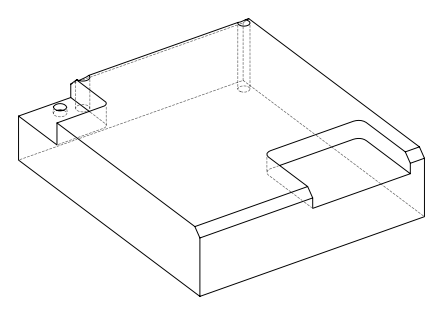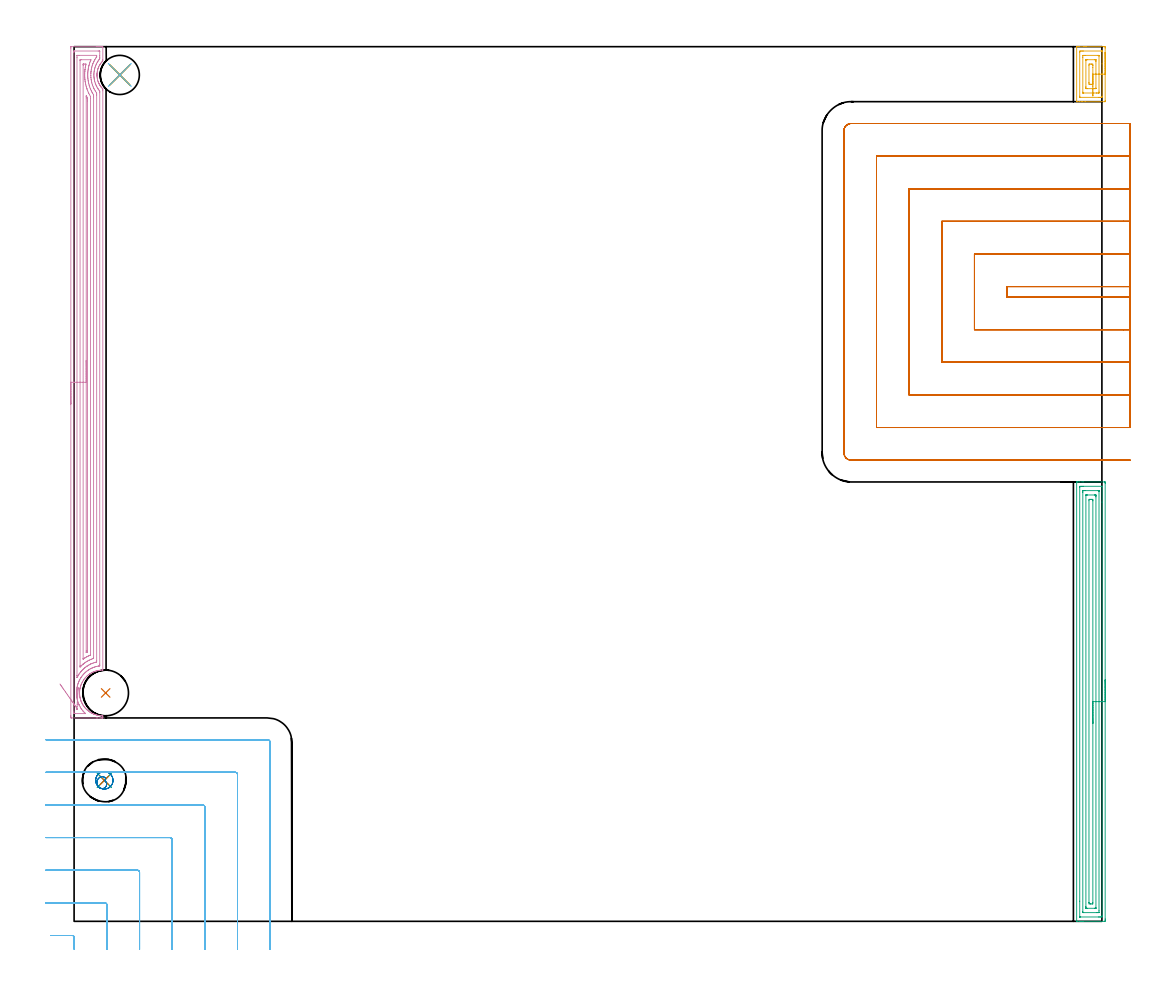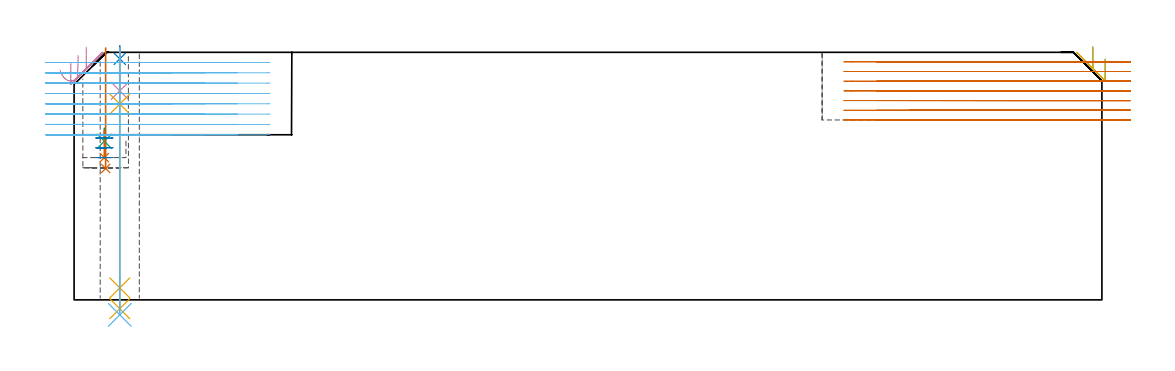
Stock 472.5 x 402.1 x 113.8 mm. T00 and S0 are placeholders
(PLAN: 13 operations, 8 tool changes, 74.1 min)
(1 INDEXABLE_INSERT_DRILL_BLIND_HOLE_FROM_SOLID | STEP1POCKET | NXT0302_013 | 0.22 min | 18377 mm3)
(2 SPOT_DRILL | STEP1HOLE | NXT0321_9005460120000 | 0.05 min | 182 mm3)
(3 SPOT_DRILL_1 | STEP1POCKET_1 | NXT0321_9005460120000 | 0.06 min | 4449 mm3)
(4 DRILL_BLIND_HOLE_INTO_CENTER | STEP1HOLE | NXT0301_089 | 0.08 min | 1594 mm3)
(5 GUN_DRILL_THROUGH_HOLE | STEP1HOLE | UGT0307_008 | 0.57 min | 9213 mm3)
(6 DRILL_TO_ENLARGE_THROUGH_HOLE | STEP1HOLE | UGT0301_046 | 0.49 min | 17907 mm3)
(7 DRILL_BLIND_HOLE_INTO_CENTER_1 | STEP1POCKET_1 | NXT0301_089 | 0.06 min | 806 mm3)
(8 MILL_ROUGH_BLIND_HOLE_CONTOUR | STEP1POCKET_1 | UGT0201_129 | Spiral | 0.51 min | 4949 mm3)
(9 AREA_MILL | FG_CHAMFER_SURFACE | UGT0205_001 | 8.34 min | 17915 mm3)
(10 AREA_MILL_1 | FG_CHAMFER_SURFACE_1 | UGT0205_001 | 14.56 min | 33288 mm3)
(11 AREA_MILL_2 | FG_CHAMFER_SURFACE_2 | UGT0205_001 | 1.27 min | 2762 mm3)
(12 MILL_CORNER_NOTCH_RECTANGULAR | CORNER_NOTCH_RECTANGULAR | UGT0201_094 | Follow Part, ap 5, ae 75% | 13.66 min | 346008 mm3)
(13 MILL_SLOT | SLOT_PARTIAL_RECTANGULAR | UGT0201_094 | Follow Part, ap 5, ae 75% | 34.2 min | 695630 mm3)
(TOOL NXT0302_013 | Index. Insert Drill 21mm [880-D2100L25-05] | D21 PA176 FL105 Z2)
(TOOL NXT0321_9005460120000 | NC Spot Drill, 142deg, 12mm, Carbide, Uncoated | D12 PA142 FL30 Z2)
(TOOL NXT0301_089 | Carbide Drill 11.8mm [860.1-1180-035A1-MM 2214] | D11.8 PA140 FL55 Z2)
(TOOL UGT0307_008 | Gun Drill 11 mm | D11 PA130 FL24 Z1)
(TOOL UGT0301_046 | Twist Drill 18 mm | D18 PA118 FL130 Z2)
(TOOL UGT0201_129 | Carbide End Mill 11.9 | D11.9 FL15 Z4)
(TOOL UGT0205_001 | Chamfer Mill 20 x 3 x 45 deg. | D20 FL50 Z2)
(TOOL UGT0201_094 | End mill 20 mm | D20 FL38 Z4)
(OP 1 INDEXABLE_INSERT_DRILL_BLIND_HOLE_FROM_SOLID)
G17 G21 G94 G90
T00 M6
G54
G17 G0 G90 X14.5 Y105. S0 M3
G43 Z123.8 H1
G94 G81 G98 Z60.4 F250. R115.8
G80
M5
M2
(OP 2 SPOT_DRILL)
G17 G21 G94 G90
T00 M6
G54
G17 G0 G90 X21. Y389.1 S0 M3
G43 Z123.8 H0
G94 G81 G98 Z110.8 F250. R116.8
G80
M5
M2
(OP 3 SPOT_DRILL_1)
G17 G21 G94 G90
T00 M6
G54
G17 G0 G90 X13.9 Y64.8 S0 M3
G43 Z123.8 H0
G94 G81 G98 Z72.9 F250. R78.9
G80
M5
M2
(OP 4 DRILL_BLIND_HOLE_INTO_CENTER)
G17 G21 G94 G90
T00 M6
G54
G17 G0 G90 X21. Y389.1 S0 M3
G43 Z123.8 H1
G94 G81 G98 Z96.1 F250. R115.8
G80
M5
M2
(OP 5 GUN_DRILL_THROUGH_HOLE)
G17 G21 G94 G90
T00 M6
G54
G17 G0 G90 X21. Y389.1 M8
G43 Z123.8 H0
Z109.577
S716 M3
G94 G1 Z90.037 F125. M26
G4 X.084
Z5.5 F250.
G4 X.084
Z-4.065 F125.
G4 X.084
M5
M9
G0 Z109.577
Z123.8
M2
(OP 6 DRILL_TO_ENLARGE_THROUGH_HOLE)
G17 G21 G94 G90
T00 M6
G54
G17 G0 G90 X21. Y389.1 S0 M3
G43 Z123.8 H0
G94 G73 G98 Z-6.908 F250. Q17.244 R115.8
G80
M5
M2
(OP 7 DRILL_BLIND_HOLE_INTO_CENTER_1)
G17 G21 G94 G90
T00 M6
G54
G17 G0 G90 X13.9 Y64.8 S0 M3
G43 Z123.8 H1
G94 G81 G98 Z65.4 F250. R77.9
G80
M5
M2
(OP 8 MILL_ROUGH_BLIND_HOLE_CONTOUR)
G17 G21 G94 G90
T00 M6
G54
G17 G0 G90 X13.9 Y64.8 S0 M3
G43 Z123.8 H0
Z74.4
G94 G3 X14.427 Y65.732 R0.615 F250.
X12.87 Y66.514 R1.629
X10.516 Y64.3 R2.649
X12.023 Y61.268 R2.909
X17.432 Y62.923 R4.
X12.023 Y61.268 R-4.
X14.728 Y62.095 R2.
X13.9 Y64.8 R2.
G0 Z69.9
G3 X14.427 Y65.732 R0.615
X12.87 Y66.514 R1.629
X10.516 Y64.3 R2.649
X12.023 Y61.268 R2.909
X17.432 Y62.923 R4.
X12.023 Y61.268 R-4.
X14.728 Y62.095 R2.
X13.9 Y64.8 R2.
G0 Z65.4
G3 X14.427 Y65.732 R0.615
X12.87 Y66.514 R1.629
X10.516 Y64.3 R2.649
X12.023 Y61.268 R2.909
X17.432 Y62.923 R4.
X12.023 Y61.268 R-4.
X14.728 Y62.095 R2.
X13.9 Y64.8 R2.
G0 Z123.8
M5
M2
(OP 9 AREA_MILL)
G17 G21 G94 G90
T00 M6
G54
G17 G0 G90 X474. Y111. S1061 M3
G43 Z123.8 H0
Z110.7
G94 G1 Y110.962 Z109.828 F250.
Y110.848 Z108.964
Y110.659 Z108.112
Y110.397 Z107.28
Y110.063 Z106.474
Y109.66 Z105.7
Y109.192 Z104.964
Y108.66 Z104.272
Y108.071 Z103.629
Y107.428 Z103.04
Y106.736 Z102.508
Y106. Z102.04
Y105.226 Z101.637
Y104.42 Z101.303
Y103.588 Z101.041
Y102.736 Z100.852
Y101.872 Z100.738
Y101. Z100.7
Y1.087
X473.999 Y0.605 Z100.701
X473.996 Y0.199 Z100.702
X473.992 Y0.01 Z100.705
X473.596 Y0. Z101.101
X463.938 Z110.756
X463.372 Z111.325
X463.06 Z111.636
X462.494 Z112.202
X462.182 Z112.513
X461.187 Z113.513
X461.041 Y0.003 Z113.651
X460.902 Y0.01 Z113.788
X460.9 Y0.159 Z113.8
Y201.842
X460.902 Y201.99 Z113.788
X461.041 Y201.997 Z113.651
X461.187 Y202. Z113.512
X461.558 Z113.141
X462.182 Z112.513
X463.372 Z111.325
X463.938 Z110.756
X473.596 Z101.101
X473.882 Y201.997 Z100.815
X473.992 Y201.99 Z100.705
X473.999 Y201.878 Z100.699
X474. Y201.395 Z100.7
Y101.
X472.586 Z102.114
X472.585 Y2.525 Z102.115
X472.584 Y2.39 Z102.116
X472.579 Y2.02 Z102.121
X472.217 Y2.006 Z102.483
X471.84 Y2.002 Z102.86
X471.345 Y2. Z103.355
X470.962 Z103.738
X462.565 Z112.135
X462.387 Y2.002 Z112.313
X462.359 Y2.004 Z112.341
X462.331 Y2.01 Z112.369
X462.321 Y2.017 Z112.379
X462.32 Y2.039 Z112.38
X462.315 Y2.254 Z112.385
X462.314 Y9.259 Z112.386
X462.315 Y199.475 Z112.385
X462.316 Y199.61 Z112.384
X462.321 Y199.98 Z112.379
X462.683 Y199.994 Z112.017
X463.06 Y199.998 Z111.64
X463.555 Y200. Z111.145
X463.938 Z110.762
X472.335 Z102.365
X472.512 Y199.998 Z102.188
X472.541 Y199.996 Z102.159
X472.569 Y199.99 Z102.131
X472.579 Y199.983 Z102.121
X472.58 Y199.961 Z102.12
X472.585 Y199.746 Z102.115
X472.586 Y192.737 Z102.114
Y101.
X471.172 Z103.528
X471.171 Y4.854 Z103.529
X471.169 Y4.174 Z103.531
X471.167 Y4.069 Z103.533
X471.165 Y4.023 Z103.535
X471.126 Y4.008 Z103.574
X470.962 Y4.005 Z103.738
X470.256 Y4. Z104.444
X470.084 Z104.616
X464.109 Y4.001 Z110.591
X463.938 Y4.004 Z110.762
X463.767 Y4.01 Z110.933
X463.735 Y4.018 Z110.965
X463.732 Y4.047 Z110.968
X463.73 Y4.103 Z110.97
X463.729 Y4.174 Z110.971
X463.728 Y4.387 Z110.972
X463.729 Y197.146 Z110.971
X463.731 Y197.826 Z110.969
X463.733 Y197.931 Z110.967
X463.735 Y197.977 Z110.965
X463.774 Y197.992 Z110.926
X463.938 Y197.995 Z110.762
X464.645 Y198. Z110.055
X464.816 Z109.884
X470.791 Y197.999 Z103.909
X470.962 Y197.996 Z103.738
X471.133 Y197.99 Z103.567
X471.165 Y197.982 Z103.535
X471.168 Y197.953 Z103.532
X471.17 Y197.897 Z103.53
X471.171 Y197.826 Z103.529
X471.172 Y197.613 Z103.528
Y101.
X469.757 Z104.943
Y6.292
X469.755 Y6.105 Z104.945
X469.752 Y6.038 Z104.948
X469.749 Y6.01 Z104.951
X469.729 Y6.008 Z104.971
X469.625 Y6.004 Z105.075
X469.206 Y6. Z105.494
X469.166 Z105.534
X465.694 Z109.006
X465.654 Z109.046
X465.274 Y6.007 Z109.426
X465.18 Y6.01 Z109.52
X465.149 Y6.019 Z109.551
X465.147 Y6.049 Z109.553
X465.145 Y6.128 Z109.555
X465.143 Y6.519 Z109.557
Y6.852
Y195.708
X465.146 Y195.895 Z109.554
X465.148 Y195.962 Z109.552
X465.151 Y195.99 Z109.549
X465.171 Y195.992 Z109.529
X465.275 Y195.996 Z109.425
X465.694 Y196. Z109.006
X465.734 Z108.966
X469.206 Z105.494
X469.246 Z105.454
X469.626 Y195.993 Z105.074
X469.72 Y195.99 Z104.98
X469.751 Y195.981 Z104.949
X469.753 Y195.951 Z104.947
X469.755 Y195.872 Z104.945
X469.757 Y195.481 Z104.943
Y195.148
Y101.
X468.343 Z106.357
Y8.621
X468.328 Y8.01 Z106.372
X468.073 Y8.003 Z106.627
X467.45 Y8.001 Z107.25
X467.197 Z107.503
X466.572 Y8.01 Z108.128
X466.557 Y8.636 Z108.143
Y8.652
Y193.379
X466.572 Y193.99 Z108.128
X466.827 Y193.997 Z107.873
X467.45 Y193.999 Z107.25
X467.703 Z106.997
X468.328 Y193.99 Z106.372
X468.343 Y193.364 Z106.357
Y193.348
Y101.
Y100.128 Z106.395
Y99.264 Z106.509
Y98.412 Z106.698
Y97.58 Z106.96
Y96.774 Z107.294
Y96. Z107.697
Y95.264 Z108.165
Y94.572 Z108.696
Y93.929 Z109.286
Y93.34 Z109.929
Y92.808 Z110.621
Y92.34 Z111.357
Y91.937 Z112.131
Y91.603 Z112.937
Y91.341 Z113.769
Y91.152 Z114.62
Y91.038 Z115.485
Y91. Z116.357
G0 Z123.8
M5
M2
(OP 10 AREA_MILL_1)
G17 G21 G94 G90
T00 M6
G54
G17 G0 G90 X-1.5 Y237.8 S1061 M3
G43 Z123.8 H0
Z109.1
G94 G1 Y237.838 Z108.228 F250.
Y237.952 Z107.364
Y238.141 Z106.512
Y238.403 Z105.68
Y238.737 Z104.874
Y239.14 Z104.1
Y239.608 Z103.364
Y240.14 Z102.672
Y240.729 Z102.029
Y241.372 Z101.44
Y242.064 Z100.908
Y242.8 Z100.44
Y243.574 Z100.037
Y244.38 Z99.703
Y245.212 Z99.441
Y246.064 Z99.252
Y246.928 Z99.138
Y247.8 Z99.1
Y401.48
X-1.495 Y402.017 Z99.103
X-1.492 Y402.09 Z99.106
X-1.414 Y402.1 Z99.184
X10.222 Z110.817
X10.758 Z111.355
X11.097 Z111.693
X11.632 Z112.228
X11.971 Z112.566
X12.65 Z113.249
X12.926 Z113.525
X13.065 Y402.097 Z113.657
X13.197 Y402.09 Z113.788
X13.2 Y401.927 Z113.8
Y396.119
X13.201 Y395.532 Z113.783
X13.142 Y395.465 Z113.73
X13.067 Y395.386 Z113.663
X12.832 Y395.137 Z113.429
X12.644 Y394.916 Z113.244
X12.532 Y394.784 Z113.131
X12.263 Y394.441 Z112.86
X12.247 Y394.421 Z112.844
X12.183 Y394.332 Z112.78
X12.119 Y394.244 Z112.716
X11.971 Y394.011 Z112.567
X11.837 Y393.801 Z112.434
X11.627 Y393.439 Z112.224
X11.576 Y393.351 Z112.174
X11.356 Y392.921 Z111.955
X11.196 Y392.545 Z111.793
X11.158 Y392.458 Z111.756
X11.119 Y392.356 Z111.718
X11.025 Y392.098 Z111.621
X10.994 Y392.014 Z111.589
X10.881 Y391.652 Z111.474
X10.853 Y391.565 Z111.448
X10.823 Y391.456 Z111.421
X10.805 Y391.387 Z111.404
X10.784 Y391.3 Z111.382
X10.762 Y391.205 Z111.355
X10.739 Y391.12 Z111.334
X10.646 Y390.672 Z111.246
X10.579 Y390.226 Z111.177
X10.546 Y389.865 Z111.135
X10.537 Y389.779 Z111.128
X10.52 Y389.478 Z111.113
X10.514 Y389.333 Z111.103
Y389.286 Z111.101
X10.513 Y389.128
Y389.099 Z111.1
Y388.971 Z111.101
X10.512 Y388.886 Z111.105
X10.513 Y388.866 Z111.106
Y388.864 Z111.107
X10.526 Y388.636 Z111.115
X10.534 Y388.439 Z111.129
X10.578 Y387.993 Z111.173
X10.644 Y387.546 Z111.242
X10.716 Y387.184 Z111.314
X10.733 Y387.1 Z111.331
X10.847 Y386.652 Z111.445
X10.984 Y386.207 Z111.583
X11.097 Y385.906 Z111.694
X11.121 Y385.844 Z111.717
X11.152 Y385.759 Z111.75
X11.305 Y385.397 Z111.901
X11.339 Y385.314 Z111.936
X11.357 Y385.275 Z111.955
X11.486 Y385.024 Z112.086
X11.579 Y384.845 Z112.179
X11.819 Y384.421 Z112.417
X11.971 Y384.184 Z112.569
X12.027 Y384.097 Z112.625
X12.247 Y383.78 Z112.845
X12.375 Y383.61 Z112.974
X12.437 Y383.529 Z113.037
X12.78 Y383.128 Z113.378
X13.157 Y382.717 Z113.756
X13.193 Y382.674 Z113.793
X13.195 Y382.637 Z113.794
X13.2 Y381.823 Z113.8
Y115.564
X13.195 Y115.511 Z113.792
X13.121 Y115.497 Z113.718
X12.247 Y115.461 Z112.844
X11.971 Y115.429 Z112.567
X11.356 Y115.358 Z111.955
X10.91 Y115.282 Z111.509
X10.465 Y115.182 Z111.065
X10.227 Y115.117 Z110.827
X10.02 Y115.06 Z110.618
X9.577 Y114.918 Z110.173
X9.348 Y114.835 Z109.942
X9.181 Y114.775 Z109.779
X9.111 Y114.75 Z109.71
X8.686 Y114.565 Z109.285
X8.473 Y114.463 Z109.071
X8.238 Y114.35 Z108.837
X8.074 Y114.262 Z108.674
X7.795 Y114.112 Z108.395
X7.364 Y113.857 Z107.963
X7.247 Y113.777 Z107.846
X7.162 Y113.718 Z107.758
X7.075 Y113.659 Z107.674
X6.905 Y113.542 Z107.504
X6.53 Y113.261 Z107.128
X6.162 Y112.964 Z106.761
X6.07 Y112.883 Z106.67
X6.015 Y112.834 Z106.614
X5.599 Y112.436 Z106.198
X5.242 Y112.071 Z105.839
X5.17 Y111.99 Z105.767
X5.126 Y111.94 Z105.724
X4.814 Y111.563 Z105.414
X4.517 Y111.179 Z105.116
X4.393 Y110.998 Z104.99
X4.235 Y110.771 Z104.833
X3.934 Y110.286 Z104.532
X3.889 Y110.203 Z104.486
X3.69 Y109.842 Z104.29
X3.468 Y109.393 Z104.065
X3.432 Y109.309 Z104.027
X3.345 Y109.118 Z103.943
X3.227 Y108.807 Z103.824
X3.109 Y108.5 Z103.708
X2.961 Y108.055 Z103.561
X2.836 Y107.607 Z103.434
X2.817 Y107.522 Z103.414
X2.733 Y107.161 Z103.33
X2.718 Y107.08 Z103.315
X2.648 Y106.714 Z103.246
X2.584 Y106.268 Z103.182
X2.539 Y105.821 Z103.137
X2.534 Y105.741 Z103.132
X2.514 Y105.374 Z103.109
X2.51 Y105.015 Z103.101
X2.508 Y104.928
X2.519 Y104.481 Z103.117
X2.528 Y104.377 Z103.121
X2.538 Y104.204 Z103.137
X2.551 Y104.035 Z103.148
X2.561 Y103.948 Z103.158
X2.601 Y103.588 Z103.2
X2.672 Y103.142 Z103.27
X2.691 Y103.055 Z103.287
X2.762 Y102.695 Z103.362
X2.789 Y102.585 Z103.389
X2.874 Y102.249 Z103.47
X3.007 Y101.801 Z103.604
X3.157 Y101.356 Z103.755
X3.191 Y101.268 Z103.789
X3.249 Y101.117 Z103.847
X3.344 Y100.882 Z103.944
X3.538 Y100.463 Z104.136
X3.585 Y100.374 Z104.181
X3.769 Y100.014 Z104.368
X4.017 Y99.57 Z104.617
X4.124 Y99.396 Z104.723
X4.235 Y99.226 Z104.834
X4.37 Y99.034 Z104.97
X4.623 Y98.677 Z105.223
X4.869 Y98.366 Z105.468
X5.125 Y98.062 Z105.724
X5.267 Y97.906 Z105.867
X5.378 Y97.784 Z105.977
X5.692 Y97.47 Z106.291
X5.85 Y97.322 Z106.449
X6.015 Y97.167 Z106.614
X6.335 Y96.891 Z106.932
X6.616 Y96.668 Z107.215
X6.724 Y96.591 Z107.32
X6.845 Y96.503 Z107.443
X6.905 Y96.459 Z107.504
X7.042 Y96.368 Z107.641
X7.162 Y96.29 Z107.757
X7.289 Y96.205 Z107.888
X7.602 Y95.998 Z108.198
X7.758 Y95.907 Z108.357
X7.795 Y95.885 Z108.395
X7.84 Y95.862 Z108.439
X8.036 Y95.758 Z108.631
X8.239 Y95.65 Z108.836
X8.473 Y95.539 Z109.072
X8.685 Y95.44 Z109.284
X8.911 Y95.346 Z109.508
X8.995 Y95.311 Z109.594
X9.188 Y95.231 Z109.787
X9.348 Y95.166 Z109.944
X9.493 Y95.105 Z110.089
X9.557 Y95.085 Z110.153
X9.577 Y95.078 Z110.174
X9.785 Y95.018 Z110.385
X9.801 Y95.013 Z110.401
X10.222 Y94.893 Z110.818
X10.467 Y94.823 Z111.063
X10.911 Y94.718 Z111.508
X11.356 Y94.642 Z111.955
X12.246 Y94.539 Z112.845
X12.846 Y94.514 Z113.445
X12.89 Y94.512 Z113.489
X13.193 Y94.49 Z113.792
X13.2 Y94.12 Z113.8
Y93.673
X13.198 Y93.51 Z113.788
X13.065 Y93.503 Z113.657
X12.925 Y93.5 Z113.525
X12.65 Z113.249
X11.971 Z112.566
X10.758 Z111.355
X10.222 Z110.817
X-1.105 Y93.501 Z99.492
X-1.146 Z99.451
X-1.493 Y93.51 Z99.104
X-1.497 Y93.762 Z99.102
X-1.499 Y94.12 Z99.101
X-1.5 Y94.482 Z99.1
Y247.8
X-0.086 Z100.514
X-0.085 Y399.503 Z100.515
X-0.084 Y399.693 Z100.516
X-0.08 Y400.044 Z100.52
X-0.079 Y400.08 Z100.521
X-0.033 Y400.09 Z100.567
X0.072 Y400.095 Z100.672
X0.206 Y400.099 Z100.806
X11.097 Y400.1 Z111.697
X11.574 Y400.099 Z112.174
X11.732 Y400.093 Z112.332
X11.763 Y400.09 Z112.363
X11.779 Y400.08 Z112.379
X11.781 Y400.045 Z112.381
X11.784 Y399.884 Z112.384
X11.786 Y397.906 Z112.386
X11.785 Y397.203 Z112.385
X11.783 Y397.013 Z112.383
X11.779 Y396.661 Z112.379
X11.767 Y396.499 Z112.367
X11.693 Y396.404 Z112.293
X11.47 Y396.119 Z112.07
X11.307 Y395.904 Z111.907
X11.097 Y395.614 Z111.697
X10.944 Y395.382 Z111.544
X10.846 Y395.226 Z111.446
X10.611 Y394.828 Z111.211
X10.334 Y394.332 Z110.934
X10.31 Y394.288 Z110.91
X10.295 Y394.258 Z110.895
X10.222 Y394.108 Z110.822
X10.02 Y393.645 Z110.62
X9.932 Y393.439 Z110.532
X9.771 Y393.007 Z110.371
X9.618 Y392.545 Z110.218
X9.51 Y392.174 Z110.11
X9.381 Y391.685 Z109.981
X9.376 Y391.666 Z109.976
X9.373 Y391.652 Z109.973
X9.348 Y391.525 Z109.948
X9.236 Y390.873 Z109.836
X9.22 Y390.758 Z109.82
X9.141 Y390.076 Z109.741
X9.126 Y389.865 Z109.726
X9.1 Y389.225 Z109.7
Y388.971
X9.127 Y388.303 Z109.727
X9.146 Y388.078 Z109.746
X9.182 Y387.721 Z109.782
X9.237 Y387.297 Z109.837
X9.256 Y387.184 Z109.856
X9.348 Y386.68 Z109.948
X9.436 Y386.291 Z110.036
X9.449 Y386.239 Z110.049
X9.468 Y386.168 Z110.068
X9.698 Y385.397 Z110.298
X9.904 Y384.829 Z110.504
X10.041 Y384.504 Z110.641
X10.222 Y384.096 Z110.822
X10.475 Y383.61 Z111.075
X10.826 Y382.993 Z111.426
X11.008 Y382.717 Z111.608
X11.097 Y382.588 Z111.697
X11.417 Y382.153 Z112.017
X11.676 Y381.823 Z112.276
X11.743 Y381.735 Z112.343
X11.779 Y381.687 Z112.379
X11.78 Y381.647 Z112.38
X11.783 Y381.471 Z112.383
X11.785 Y381.12 Z112.385
X11.786 Y380.93 Z112.386
Y118.244
X11.783 Y117.543 Z112.383
X11.781 Y117.447 Z112.381
X11.78 Y117.43 Z112.38
X11.74 Y117.419 Z112.34
X11.231 Y117.351 Z111.831
X11.116 Y117.332 Z111.716
X11.097 Y117.328 Z111.697
X10.387 Y117.183 Z110.987
X10.222 Y117.142 Z110.822
X9.694 Y116.997 Z110.294
X9.348 Y116.886 Z109.948
X9.035 Y116.777 Z109.635
X8.473 Y116.561 Z109.073
X8.4 Y116.532 Z109.
X8.23 Y116.457 Z108.83
X7.805 Y116.247 Z108.405
X7.599 Y116.138 Z108.199
X7.233 Y115.937 Z107.833
X6.724 Y115.637 Z107.324
X6.68 Y115.609 Z107.28
X6.612 Y115.564 Z107.212
X6.166 Y115.241 Z106.766
X5.85 Y115.005 Z106.45
X5.664 Y114.86 Z106.264
X5.431 Y114.67 Z106.031
X5.19 Y114.451 Z105.79
X4.975 Y114.249 Z105.575
X4.74 Y114.018 Z105.34
X4.502 Y113.777 Z105.102
X4.308 Y113.565 Z104.908
X4.101 Y113.325 Z104.701
X3.904 Y113.085 Z104.504
X3.745 Y112.883 Z104.345
X3.52 Y112.583 Z104.12
X3.227 Y112.167 Z103.827
X3.156 Y112.061 Z103.756
X3.111 Y111.99 Z103.711
X2.823 Y111.509 Z103.423
X2.594 Y111.096 Z103.194
X2.51 Y110.935 Z103.11
X2.352 Y110.62 Z102.952
X2.222 Y110.336 Z102.822
X2.164 Y110.203 Z102.764
X1.968 Y109.702 Z102.568
X1.823 Y109.309 Z102.423
X1.736 Y109.046 Z102.336
X1.548 Y108.416 Z102.148
X1.478 Y108.162 Z102.078
X1.364 Y107.638 Z101.964
X1.342 Y107.522 Z101.942
X1.235 Y106.877 Z101.835
X1.199 Y106.629 Z101.799
X1.142 Y106.078 Z101.742
X1.121 Y105.735 Z101.721
X1.101 Y105.226 Z101.701
X1.099 Y104.842 Z101.699
X1.115 Y104.318 Z101.715
X1.141 Y103.948 Z101.741
X1.204 Y103.334 Z101.804
X1.243 Y103.055 Z101.843
X1.298 Y102.706 Z101.898
X1.381 Y102.26 Z101.981
X1.402 Y102.161 Z102.002
X1.478 Y101.836 Z102.078
X1.596 Y101.389 Z102.196
X1.61 Y101.336 Z102.21
X1.631 Y101.268 Z102.231
X1.702 Y101.038 Z102.302
X1.932 Y100.374 Z102.532
X2.04 Y100.095 Z102.64
X2.258 Y99.577 Z102.858
X2.302 Y99.481 Z102.902
X2.318 Y99.446 Z102.918
X2.352 Y99.377 Z102.952
X2.772 Y98.587 Z103.372
X2.938 Y98.293 Z103.538
X3.227 Y97.831 Z103.827
X3.294 Y97.728 Z103.894
X3.318 Y97.694 Z103.918
X3.56 Y97.354 Z104.16
X3.995 Y96.8 Z104.595
X4.101 Y96.674 Z104.701
X4.458 Y96.275 Z105.058
X4.808 Y95.907 Z105.408
X4.893 Y95.823 Z105.493
X4.975 Y95.743 Z105.575
X5.187 Y95.541 Z105.787
X5.216 Y95.51 Z105.816
X5.218 Y95.506 Z105.818
X5.217 Y95.504 Z105.817
X5.182 Y95.501 Z105.782
X0.603 Y95.5 Z101.203
X0.126 Y95.501 Z100.726
X-0.032 Y95.507 Z100.568
X-0.063 Y95.51 Z100.537
X-0.079 Y95.521 Z100.521
X-0.081 Y95.555 Z100.519
X-0.084 Y95.716 Z100.516
X-0.085 Y95.907 Z100.515
X-0.086 Y96.611 Z100.514
Y247.8
X1.328 Z101.928
X1.329 Y397.165 Z101.929
X1.333 Y397.906 Z101.933
X1.335 Y398.052 Z101.935
X1.341 Y398.09 Z101.941
X1.383 Y398.093 Z101.983
X1.478 Y398.096 Z102.078
X2.162 Y398.1 Z102.762
X2.352 Z102.952
X10.222 Y398.099 Z110.822
X10.286 Y398.098 Z110.886
X10.336 Y398.094 Z110.936
X10.363 Y398.09 Z110.963
X10.365 Y398.057 Z110.965
X10.369 Y397.906 Z110.969
X10.371 Y397.755 Z110.971
X10.37 Y397.602 Z110.97
X10.368 Y397.5 Z110.968
X10.364 Y397.423 Z110.964
X10.082 Y397.013 Z110.682
X9.794 Y396.557 Z110.394
X9.527 Y396.119 Z110.127
X9.461 Y396.004 Z110.061
X9.348 Y395.798 Z109.948
X9.154 Y395.424 Z109.754
X9.053 Y395.226 Z109.653
X8.872 Y394.819 Z109.472
X8.666 Y394.332 Z109.266
X8.611 Y394.192 Z109.211
X8.473 Y393.82 Z109.073
X8.379 Y393.535 Z108.979
X8.349 Y393.439 Z108.949
X8.178 Y392.847 Z108.778
X8.103 Y392.545 Z108.703
X8.006 Y392.129 Z108.606
X7.918 Y391.652 Z108.518
X7.868 Y391.377 Z108.468
X7.785 Y390.758 Z108.385
X7.765 Y390.589 Z108.365
X7.732 Y390.246 Z108.332
X7.706 Y389.865 Z108.306
X7.701 Y389.76 Z108.301
X7.684 Y388.971 Z108.284
X7.685 Y388.884 Z108.285
X7.722 Y388.078 Z108.322
X7.732 Y387.942 Z108.332
X7.815 Y387.184 Z108.415
X7.852 Y386.926 Z108.452
X7.963 Y386.291 Z108.563
X8.065 Y385.815 Z108.665
X8.169 Y385.397 Z108.769
X8.403 Y384.576 Z109.003
X8.427 Y384.504 Z109.027
X8.473 Y384.376 Z109.073
X8.772 Y383.61 Z109.372
X9.007 Y383.065 Z109.607
X9.183 Y382.717 Z109.783
X9.348 Y382.402 Z109.948
X9.683 Y381.823 Z110.283
X9.892 Y381.487 Z110.492
X10.364 Y380.785 Z110.964
X10.37 Y380.036 Z110.97
X10.371 Y379.885 Z110.971
Y119.879
X10.365 Y119.226 Z110.965
X10.323 Y119.206 Z110.923
X10.222 Y119.178 Z110.822
X10.191 Y119.17 Z110.791
X10.047 Y119.138 Z110.647
X9.497 Y118.985 Z110.097
X9.348 Y118.939 Z109.948
X8.836 Y118.767 Z109.436
X8.473 Y118.632 Z109.073
X8.2 Y118.524 Z108.8
X7.599 Y118.267 Z108.199
X7.584 Y118.26 Z108.184
X7.551 Y118.244 Z108.151
X7.006 Y117.956 Z107.606
X6.724 Y117.803 Z107.324
X5.979 Y117.351 Z106.579
X5.902 Y117.298 Z106.502
X5.85 Y117.261 Z106.45
X5.393 Y116.925 Z105.993
X4.975 Y116.608 Z105.575
X4.892 Y116.543 Z105.492
X4.788 Y116.457 Z105.388
X4.423 Y116.128 Z105.023
X4.101 Y115.827 Z104.701
X3.969 Y115.699 Z104.569
X3.834 Y115.564 Z104.434
X3.537 Y115.247 Z104.137
X3.227 Y114.899 Z103.827
X3.122 Y114.777 Z103.722
X3.035 Y114.67 Z103.635
X2.734 Y114.28 Z103.334
X2.357 Y113.777 Z102.957
X2.352 Y113.77 Z102.952
X2.009 Y113.234 Z102.609
X1.792 Y112.883 Z102.392
X1.675 Y112.682 Z102.275
X1.478 Y112.335 Z102.078
X1.354 Y112.116 Z101.954
X1.335 Y112.131 Z101.935
X1.332 Y112.138 Z101.932
X1.329 Y112.883 Z101.929
Y113.035
X1.328 Y247.8 Z101.928
X2.743 Z103.343
Y395.719
X2.745 Y395.885 Z103.345
X2.749 Y396.016 Z103.349
X2.752 Y396.09 Z103.352
X3.245 Y396.1 Z103.845
X7.599 Y396.099 Z108.199
X7.621 Y396.096 Z108.221
X7.732 Y396.049 Z108.332
X7.714 Y396.002 Z108.314
X7.658 Y395.866 Z108.258
X7.599 Y395.723 Z108.199
X7.456 Y395.372 Z108.056
X7.399 Y395.226 Z107.999
X7.217 Y394.723 Z107.817
X7.087 Y394.332 Z107.687
X7.001 Y394.05 Z107.601
X6.822 Y393.439 Z107.422
X6.801 Y393.36 Z107.401
X6.724 Y393.049 Z107.324
X6.635 Y392.637 Z107.235
X6.617 Y392.545 Z107.217
X6.5 Y391.881 Z107.1
X6.466 Y391.652 Z107.066
X6.393 Y391.097 Z106.993
X6.355 Y390.758 Z106.955
X6.315 Y390.283 Z106.915
X6.293 Y389.865 Z106.893
X6.28 Y389.425 Z106.88
X6.272 Y388.971 Z106.872
X6.286 Y388.526 Z106.886
X6.306 Y388.078 Z106.906
X6.343 Y387.574 Z106.943
X6.385 Y387.184 Z106.985
X6.461 Y386.56 Z107.061
X6.506 Y386.291 Z107.106
X6.656 Y385.467 Z107.256
X6.671 Y385.397 Z107.271
X6.724 Y385.155 Z107.324
X6.899 Y384.504 Z107.499
X6.968 Y384.255 Z107.568
X7.168 Y383.61 Z107.768
X7.436 Y382.883 Z108.036
X7.502 Y382.717 Z108.102
X7.599 Y382.484 Z108.199
X7.9 Y381.823 Z108.5
X8.216 Y381.193 Z108.816
X8.366 Y380.93 Z108.966
X8.473 Y380.746 Z109.073
X8.904 Y380.036 Z109.504
X8.942 Y379.971 Z109.542
X8.95 Y379.911 Z109.55
X8.953 Y379.789 Z109.553
X8.956 Y379.543 Z109.556
X8.957 Y379.143 Z109.557
Y378.649
Y121.324
X8.955 Y120.925 Z109.555
X8.953 Y120.895 Z109.553
X8.951 Y120.885 Z109.551
X8.936 Y120.875 Z109.536
X8.837 Y120.836 Z109.437
X8.473 Y120.704 Z109.073
X7.995 Y120.52 Z108.595
X7.599 Y120.355 Z108.199
X7.377 Y120.258 Z107.977
X6.887 Y120.031 Z107.487
X6.779 Y119.976 Z107.379
X6.724 Y119.947 Z107.324
X6.208 Y119.665 Z106.808
X5.85 Y119.451 Z106.45
X5.658 Y119.334 Z106.258
X5.346 Y119.138 Z105.946
X5.126 Y118.983 Z105.726
X4.975 Y118.874 Z105.575
X4.62 Y118.607 Z105.22
X4.145 Y118.244 Z104.745
X4.121 Y118.224 Z104.721
X4.101 Y118.207 Z104.701
X3.654 Y117.807 Z104.254
X3.227 Y117.408 Z103.827
X3.197 Y117.38 Z103.797
X2.754 Y116.94 Z103.354
X2.749 Y116.943 Z103.349
X2.746 Y116.948 Z103.346
X2.743 Y117.351 Z103.343
Y117.516
Y247.8
X4.157 Z104.757
Y393.439
X4.159 Y393.857 Z104.759
X4.162 Y394.065 Z104.762
X4.163 Y394.084 Z104.763
X4.18 Y394.09 Z104.78
X4.236 Y394.095 Z104.836
X4.329 Y394.099 Z104.929
X4.975 Y394.098 Z105.575
X5.207 Y394.096 Z105.807
X5.472 Y394.084 Z106.072
X5.426 Y393.872 Z106.026
X5.333 Y393.439 Z105.933
X5.269 Y393.139 Z105.869
X5.158 Y392.545 Z105.758
X5.131 Y392.386 Z105.731
X5.021 Y391.652 Z105.621
X5.016 Y391.611 Z105.616
X4.975 Y391.286 Z105.575
X4.929 Y390.806 Z105.529
X4.924 Y390.758 Z105.524
X4.921 Y390.706 Z105.521
X4.877 Y389.965 Z105.477
X4.873 Y389.865 Z105.473
X4.856 Y389.204 Z105.456
X4.854 Y389.096 Z105.454
Y388.971
X4.856 Y388.858 Z105.456
X4.878 Y388.177 Z105.478
X4.883 Y388.078 Z105.483
X4.889 Y387.981 Z105.489
X4.945 Y387.216 Z105.545
X4.948 Y387.184 Z105.548
X4.975 Y386.923 Z105.575
X5.054 Y386.291 Z105.654
X5.067 Y386.197 Z105.667
X5.209 Y385.397 Z105.809
X5.265 Y385.102 Z105.865
X5.393 Y384.504 Z105.993
X5.54 Y383.927 Z106.14
X5.63 Y383.61 Z106.23
X5.85 Y382.86 Z106.45
X5.897 Y382.717 Z106.497
X5.923 Y382.642 Z106.523
X6.24 Y381.823 Z106.84
X6.529 Y381.13 Z107.129
X6.619 Y380.93 Z107.219
X6.724 Y380.707 Z107.324
X7.068 Y380.036 Z107.668
X7.536 Y379.207 Z108.136
X7.543 Y378.249 Z108.143
Y122.712
X7.54 Y122.503 Z108.14
X7.537 Y122.452 Z108.137
X7.534 Y122.433 Z108.134
X7.506 Y122.418 Z108.106
X7.4 Y122.368 Z108.
X7.165 Y122.262 Z107.765
X6.724 Y122.061 Z107.324
X6.562 Y121.984 Z107.162
X6.224 Y121.818 Z106.824
X5.978 Y121.687 Z106.578
X5.85 Y121.615 Z106.45
X5.421 Y121.363 Z106.021
X4.975 Y121.094 Z105.575
X4.872 Y121.03 Z105.472
X4.708 Y120.925 Z105.308
X4.211 Y120.574 Z104.811
X4.188 Y120.56 Z104.788
X4.17 Y120.55 Z104.77
X4.164 Y120.587 Z104.764
X4.158 Y120.867 Z104.758
X4.157 Y120.925 Z104.757
Y247.8
X5.571 Z106.171
Y378.534
X5.572 Y379.143 Z106.172
X5.575 Y379.349 Z106.175
X5.578 Y379.421 Z106.178
X5.585 Y379.492 Z106.185
X5.637 Y379.399 Z106.237
X5.685 Y379.311 Z106.285
X5.772 Y379.143 Z106.372
X5.85 Y378.992 Z106.45
X6.104 Y378.513 Z106.704
X6.122 Y378.249 Z106.722
X6.125 Y377.968 Z106.725
X6.128 Y377.356 Z106.728
X6.129 Y377.071 Z106.729
X6.128 Y124.499 Z106.728
X6.127 Y124.215 Z106.727
X6.123 Y123.929 Z106.723
X6.122 Y123.898 Z106.722
X6.111 Y123.89 Z106.711
X6.081 Y123.871 Z106.681
X6.012 Y123.835 Z106.612
X5.85 Y123.753 Z106.45
X5.752 Y123.705 Z106.352
X5.636 Y123.65 Z106.236
X5.586 Y123.627 Z106.186
X5.578 Y123.675 Z106.178
X5.574 Y123.728 Z106.174
X5.572 Y123.772 Z106.172
X5.571 Y123.89 Z106.171
Y124.499
Y247.8
Y248.672 Z106.209
Y249.536 Z106.323
Y250.388 Z106.512
Y251.22 Z106.774
Y252.026 Z107.108
Y252.8 Z107.511
Y253.536 Z107.98
Y254.228 Z108.511
Y254.871 Z109.1
Y255.46 Z109.743
Y255.992 Z110.435
Y256.46 Z111.171
Y256.863 Z111.945
Y257.197 Z112.751
Y257.459 Z113.583
Y257.648 Z114.435
Y257.762 Z115.3
Y257.8 Z116.171
G0 Z123.8
X-6.494 Y109.09
Z105.634
G1 X-6.227 Y108.708 Z104.896
X-5.923 Y108.275 Z104.203
X-5.586 Y107.793 Z103.558
X-5.218 Y107.268 Z102.967
X-4.822 Y106.702 Z102.434
X-4.401 Y106.1 Z101.963
X-3.958 Y105.467 Z101.558
X-3.496 Y104.808 Z101.222
X-3.02 Y104.127 Z100.957
X-2.531 Y103.43 Z100.766
X-2.035 Y102.722 Z100.649
X-1.536 Y102.008 Z100.609
X-1.036 Y101.294 Z100.644
X-0.539 Y100.585 Z100.756
X-0.051 Y99.887 Z100.942
X0.427 Y99.205 Z101.202
X0.89 Y98.544 Z101.534
X1.334 Y97.909 Z101.934
X1.396 Y97.821 Z101.996
X1.464 Y97.708 Z102.064
X1.471 Y97.694 Z102.071
X1.478 Y97.682 Z102.078
X1.52 Y97.594 Z102.12
X1.552 Y97.523 Z102.152
X1.555 Y97.508 Z102.155
X1.542 Y97.505 Z102.142
X1.513 Y97.502 Z102.113
X1.478 Z102.078
X1.363 Y97.509 Z101.963
X1.334 Y97.513 Z101.934
X1.332 Y97.529 Z101.932
X1.33 Y97.564 Z101.93
X1.329 Y97.774 Z101.929
X1.331 Y97.844 Z101.931
X1.334 Y97.909 Z101.934
X1.38 Y98.776 Z102.018
X1.425 Y99.633 Z102.177
X1.469 Y100.472 Z102.41
X1.511 Y101.288 Z102.715
X1.552 Y102.074 Z103.091
X1.592 Y102.825 Z103.533
X1.629 Y103.534 Z104.04
X1.664 Y104.197 Z104.606
X1.696 Y104.808 Z105.229
X1.725 Y105.362 Z105.902
X1.75 Y105.855 Z106.621
X1.773 Y106.284 Z107.38
X1.792 Y106.646 Z108.174
X1.807 Y106.937 Z108.996
X1.819 Y107.155 Z109.84
X1.826 Y107.299 Z110.701
X1.83 Y107.367 Z111.571
X1.829 Y107.36 Z112.443
G0 Z123.8
M5
M2
(OP 11 AREA_MILL_2)
G17 G21 G94 G90
T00 M6
G54
G17 G0 G90 X474. Y399.45 S1061 M3
G43 Z123.8 H0
Z110.7
G94 G1 Y399.412 Z109.828 F250.
Y399.298 Z108.964
Y399.109 Z108.112
Y398.847 Z107.28
Y398.513 Z106.474
Y398.11 Z105.7
Y397.641 Z104.964
Y397.11 Z104.272
Y396.521 Z103.629
Y395.878 Z103.04
Y395.186 Z102.508
Y394.45 Z102.04
Y393.676 Z101.637
Y392.87 Z101.303
Y392.038 Z101.041
Y391.186 Z100.852
Y390.322 Z100.738
Y389.45 Z100.7
Y377.404
X473.995 Y376.916 Z100.703
X473.992 Y376.81 Z100.706
X473.88 Y376.8 Z100.817
X464.816 Z109.879
X463.37 Z111.327
X462.182 Z112.513
X461.185 Z113.515
X461.04 Y376.803 Z113.652
X460.902 Y376.81 Z113.788
X460.9 Y376.957 Z113.8
Y401.943
X460.902 Y402.09 Z113.788
X461.04 Y402.097 Z113.652
X461.185 Y402.1 Z113.514
X461.562 Z113.137
X462.182 Z112.513
X464.248 Z110.45
X464.816 Z109.879
X465.264 Z109.431
X473.312 Z101.385
X473.596 Y402.096 Z101.101
X473.992 Y402.09 Z100.705
X473.996 Y401.902 Z100.702
X474. Y401.496 Z100.7
Y389.45
X472.586 Z102.114
X472.585 Y379.324 Z102.115
X472.584 Y379.188 Z102.116
X472.579 Y378.819 Z102.121
X472.217 Y378.806 Z102.483
X471.84 Y378.802 Z102.86
X471.344 Y378.8 Z103.356
X470.962 Z103.738
X462.564 Z112.136
X462.387 Y378.802 Z112.313
X462.359 Y378.804 Z112.341
X462.331 Y378.81 Z112.369
X462.321 Y378.817 Z112.379
X462.32 Y378.838 Z112.38
X462.315 Y379.053 Z112.385
X462.314 Y379.188 Z112.386
Y379.323
X462.315 Y399.576 Z112.385
X462.316 Y399.712 Z112.384
X462.321 Y400.081 Z112.379
X462.683 Y400.094 Z112.017
X463.06 Y400.098 Z111.64
X463.556 Y400.1 Z111.144
X463.938 Z110.762
X472.336 Z102.364
X472.513 Y400.098 Z102.187
X472.541 Y400.096 Z102.159
X472.569 Y400.09 Z102.131
X472.579 Y400.083 Z102.121
X472.58 Y400.062 Z102.12
X472.585 Y399.847 Z102.115
X472.586 Y394.202 Z102.114
Y389.45
X471.172 Z103.528
X471.171 Y381.653 Z103.529
X471.169 Y380.973 Z103.531
X471.167 Y380.867 Z103.533
X471.165 Y380.821 Z103.535
X471.125 Y380.808 Z103.575
X470.962 Y380.804 Z103.738
X470.254 Y380.8 Z104.446
X470.084 Z104.616
X464.107 Y380.801 Z110.593
X463.938 Y380.804 Z110.762
X463.768 Y380.81 Z110.932
X463.735 Y380.816 Z110.965
X463.732 Y380.846 Z110.968
X463.73 Y380.902 Z110.97
X463.729 Y380.973 Z110.971
X463.728 Y381.186 Z110.972
X463.729 Y397.247 Z110.971
X463.731 Y397.927 Z110.969
X463.733 Y398.033 Z110.967
X463.735 Y398.079 Z110.965
X463.775 Y398.092 Z110.925
X463.938 Y398.096 Z110.762
X464.646 Y398.1 Z110.054
X464.816 Z109.884
X470.793 Y398.099 Z103.907
X470.962 Y398.096 Z103.738
X471.132 Y398.09 Z103.568
X471.165 Y398.084 Z103.535
X471.168 Y398.054 Z103.532
X471.17 Y397.998 Z103.53
X471.171 Y397.927 Z103.529
X471.172 Y397.714 Z103.528
Y389.45
X469.757 Z104.943
Y383.091
X469.754 Y382.903 Z104.946
X469.751 Y382.836 Z104.949
X469.749 Y382.81 Z104.951
X469.728 Y382.808 Z104.972
X469.624 Y382.804 Z105.076
X469.206 Y382.8 Z105.494
X469.164 Z105.536
X465.694 Z109.006
X465.652 Z109.048
X465.275 Y382.807 Z109.425
X465.182 Y382.81 Z109.518
X465.149 Y382.818 Z109.551
X465.147 Y382.848 Z109.553
X465.145 Y382.927 Z109.555
X465.143 Y383.317 Z109.557
Y383.65
X465.144 Y395.809 Z109.556
X465.146 Y395.997 Z109.554
X465.149 Y396.064 Z109.551
X465.152 Y396.09 Z109.548
X465.172 Y396.092 Z109.528
X465.276 Y396.096 Z109.424
X465.694 Y396.1 Z109.006
X465.736 Z108.964
X469.206 Z105.494
X469.248 Z105.452
X469.625 Y396.093 Z105.075
X469.718 Y396.09 Z104.982
X469.751 Y396.082 Z104.949
X469.753 Y396.052 Z104.947
X469.755 Y395.973 Z104.945
X469.757 Y395.583 Z104.943
Y395.25
Y389.45
X468.343 Z106.357
Y385.42
X468.328 Y384.81 Z106.372
X468.071 Y384.803 Z106.629
X467.45 Y384.801 Z107.25
X467.195 Z107.505
X466.572 Y384.81 Z108.128
X466.557 Y385.435 Z108.143
Y385.45
Y393.48
X466.572 Y394.09 Z108.128
X466.829 Y394.097 Z107.871
X467.45 Y394.099 Z107.25
X467.705 Z106.995
X468.328 Y394.09 Z106.372
X468.343 Y393.465 Z106.357
Y393.45
Y392.573
Y389.45
Y388.578 Z106.395
Y387.713 Z106.509
Y386.862 Z106.698
Y386.03 Z106.96
Y385.224 Z107.294
Y384.45 Z107.697
Y383.714 Z108.165
Y383.022 Z108.696
Y382.379 Z109.286
Y381.79 Z109.929
Y381.258 Z110.621
Y380.79 Z111.357
Y380.387 Z112.131
Y380.053 Z112.937
Y379.791 Z113.769
Y379.602 Z114.62
Y379.488 Z115.485
Y379.45 Z116.357
G0 Z123.8
M5
M2
(OP 12 MILL_CORNER_NOTCH_RECTANGULAR)
G17 G21 G94 G90
T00 M6
G54
G17 G0 G90 X0.1 Y-13. S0 M3
G43 Z123.884 H0
Z109.136
G94 G1 Y-10. F250.
Y-7.493 F500.
G3 X-0.893 Y-6.5 R1.
G1 X-7.599
X-10.599 F250.
G0 Z123.884
X15.1 Y-13.
Z109.136
G1 Y-10.
Y7.506 F500.
G3 X14.106 Y8.5 R1.
G1 X-10.
X-13. F250.
G0 Z123.884
X30.1 Y-13.
Z109.136
G1 Y-10.
Y22.506 F500.
G3 X29.106 Y23.5 R1.
G1 X-10.
X-13. F250.
G0 Z123.884
X45.1 Y-13.
Z109.136
G1 Y-10.
Y37.506 F500.
G3 X44.106 Y38.5 R1.
G1 X-10.
X-13. F250.
G0 Z123.884
X60.1 Y-13.
Z109.136
G1 Y-10.
Y52.505 F500.
G3 X59.105 Y53.5 R1.
G1 X-10.
X-13. F250.
G0 Z123.884
X75.1 Y-13.
Z109.136
G1 Y-10.
Y67.505 F500.
G3 X74.105 Y68.5 R1.
G1 X-10.
X-13. F250.
G0 Z123.884
X90.1 Y-13.
Z109.136
G1 Y-10.
Y82.3 F500.
G3 X88.9 Y83.5 R1.2
G1 X-10.
X-13. F250.
G0 Z123.884
X0.1 Y-13.
Z104.388
G1 Y-10.
Y-7.493 F500.
G3 X-0.893 Y-6.5 R1.
G1 X-7.599
X-10.599 F250.
G0 Z123.884
X15.1 Y-13.
Z104.388
G1 Y-10.
Y7.507 F500.
G3 X14.107 Y8.5 R1.
G1 X-10.
X-13. F250.
G0 Z123.884
X30.1 Y-13.
Z104.388
G1 Y-10.
Y22.506 F500.
G3 X29.106 Y23.5 R1.
G1 X-10.
X-13. F250.
G0 Z123.884
X45.1 Y-13.
Z104.388
G1 Y-10.
Y37.506 F500.
G3 X44.106 Y38.5 R1.
G1 X-10.
X-13. F250.
G0 Z123.884
X60.1 Y-13.
Z104.388
G1 Y-10.
Y52.505 F500.
G3 X59.105 Y53.5 R1.
G1 X-10.
X-13. F250.
G0 Z123.884
X75.1 Y-13.
Z104.388
G1 Y-10.
Y67.505 F500.
G3 X74.105 Y68.5 R1.
G1 X-10.
X-13. F250.
G0 Z123.884
X90.1 Y-13.
Z104.388
G1 Y-10.
Y82.3 F500.
G3 X88.9 Y83.5 R1.2
G1 X-10.
X-13. F250.
G0 Z123.884
X0.1 Y-13.
Z99.64
G1 Y-10.
Y-7.493 F500.
G3 X-0.893 Y-6.5 R1.
G1 X-7.599
X-10.599 F250.
G0 Z123.884
X15.1 Y-13.
Z99.64
G1 Y-10.
Y7.507 F500.
G3 X14.107 Y8.5 R1.
G1 X-10.
X-13. F250.
G0 Z123.884
X30.1 Y-13.
Z99.64
G1 Y-10.
Y22.506 F500.
G3 X29.106 Y23.5 R1.
G1 X-10.
X-13. F250.
G0 Z123.884
X45.1 Y-13.
Z99.64
G1 Y-10.
Y37.506 F500.
G3 X44.106 Y38.5 R1.
G1 X-10.
X-13. F250.
G0 Z123.884
X60.1 Y-13.
Z99.64
G1 Y-10.
Y52.505 F500.
G3 X59.105 Y53.5 R1.
G1 X-10.
X-13. F250.
G0 Z123.884
X75.1 Y-13.
Z99.64
G1 Y-10.
Y67.505 F500.
G3 X74.105 Y68.5 R1.
G1 X-10.
X-13. F250.
G0 Z123.884
X90.1 Y-13.
Z99.64
G1 Y-10.
Y82.3 F500.
G3 X88.9 Y83.5 R1.2
G1 X-10.
X-13. F250.
G0 Z123.884
X0.1 Y-13.
Z94.892
G1 Y-10.
Y-7.493 F500.
G3 X-0.893 Y-6.5 R1.
G1 X-7.599
X-10.599 F250.
G0 Z123.884
X15.1 Y-13.
Z94.892
G1 Y-10.
Y7.507 F500.
G3 X14.107 Y8.5 R1.
G1 X-10.
X-13. F250.
G0 Z123.884
X30.1 Y-13.
Z94.892
G1 Y-10.
Y22.506 F500.
G3 X29.106 Y23.5 R1.
G1 X-10.
X-13. F250.
G0 Z123.884
X45.1 Y-13.
Z94.892
G1 Y-10.
Y37.506 F500.
G3 X44.106 Y38.5 R1.
G1 X-10.
X-13. F250.
G0 Z123.884
X60.1 Y-13.
Z94.892
G1 Y-10.
Y52.505 F500.
G3 X59.105 Y53.5 R1.
G1 X-10.
X-13. F250.
G0 Z123.884
X75.1 Y-13.
Z94.892
G1 Y-10.
Y67.505 F500.
G3 X74.105 Y68.5 R1.
G1 X-10.
X-13. F250.
G0 Z123.884
X90.1 Y-13.
Z94.892
G1 Y-10.
Y82.3 F500.
G3 X88.9 Y83.5 R1.2
G1 X-10.
X-13. F250.
G0 Z123.884
X0.1 Y-13.
Z90.144
G1 Y-10.
Y-7.493 F500.
G3 X-0.893 Y-6.5 R1.
G1 X-7.599
X-10.599 F250.
G0 Z123.884
X15.1 Y-13.
Z90.144
G1 Y-10.
Y7.507 F500.
G3 X14.107 Y8.5 R1.
G1 X-10.
X-13. F250.
G0 Z123.884
X30.1 Y-13.
Z90.144
G1 Y-10.
Y22.506 F500.
G3 X29.106 Y23.5 R1.
G1 X-10.
X-13. F250.
G0 Z123.884
X45.1 Y-13.
Z90.144
G1 Y-10.
Y37.506 F500.
G3 X44.106 Y38.5 R1.
G1 X-10.
X-13. F250.
G0 Z123.884
X60.1 Y-13.
Z90.144
G1 Y-10.
Y52.505 F500.
G3 X59.105 Y53.5 R1.
G1 X-10.
X-13. F250.
G0 Z123.884
X75.1 Y-13.
Z90.144
G1 Y-10.
Y67.505 F500.
G3 X74.105 Y68.5 R1.
G1 X-10.
X-13. F250.
G0 Z123.884
X90.1 Y-13.
Z90.144
G1 Y-10.
Y82.3 F500.
G3 X88.9 Y83.5 R1.2
G1 X-10.
X-13. F250.
G0 Z123.884
X0.1 Y-13.
Z85.396
G1 Y-10.
Y-7.493 F500.
G3 X-0.893 Y-6.5 R1.
G1 X-7.599
X-10.599 F250.
G0 Z123.884
X15.1 Y-13.
Z85.396
G1 Y-10.
Y7.507 F500.
G3 X14.107 Y8.5 R1.
G1 X-10.
X-13. F250.
G0 Z123.884
X30.1 Y-13.
Z85.396
G1 Y-10.
Y22.506 F500.
G3 X29.106 Y23.5 R1.
G1 X-10.
X-13. F250.
G0 Z123.884
X45.1 Y-13.
Z85.396
G1 Y-10.
Y37.506 F500.
G3 X44.106 Y38.5 R1.
G1 X-10.
X-13. F250.
G0 Z123.884
X60.1 Y-13.
Z85.396
G1 Y-10.
Y52.505 F500.
G3 X59.105 Y53.5 R1.
G1 X-10.
X-13. F250.
G0 Z123.884
X75.1 Y-13.
Z85.396
G1 Y-10.
Y67.505 F500.
G3 X74.105 Y68.5 R1.
G1 X-10.
X-13. F250.
G0 Z123.884
X90.1 Y-13.
Z85.396
G1 Y-10.
Y82.3 F500.
G3 X88.9 Y83.5 R1.2
G1 X-10.
X-13. F250.
G0 Z123.884
X0.1 Y-13.
Z80.648
G1 Y-10.
Y-7.493 F500.
G3 X-0.893 Y-6.5 R1.
G1 X-7.599
X-10.599 F250.
G0 Z123.884
X15.1 Y-13.
Z80.648
G1 Y-10.
Y7.507 F500.
G3 X14.107 Y8.5 R1.
G1 X-10.
X-13. F250.
G0 Z123.884
X30.1 Y-13.
Z80.648
G1 Y-10.
Y22.506 F500.
G3 X29.106 Y23.5 R1.
G1 X-10.
X-13. F250.
G0 Z123.884
X45.1 Y-13.
Z80.648
G1 Y-10.
Y37.506 F500.
G3 X44.106 Y38.5 R1.
G1 X-10.
X-13. F250.
G0 Z123.884
X60.1 Y-13.
Z80.648
G1 Y-10.
Y52.505 F500.
G3 X59.105 Y53.5 R1.
G1 X-10.
X-13. F250.
G0 Z123.884
X75.1 Y-13.
Z80.648
G1 Y-10.
Y67.505 F500.
G3 X74.105 Y68.5 R1.
G1 X-10.
X-13. F250.
G0 Z123.884
X90.1 Y-13.
Z80.648
G1 Y-10.
Y82.3 F500.
G3 X88.9 Y83.5 R1.2
G1 X-10.
X-13. F250.
G0 Z123.884
X0.1 Y-13.
Z75.9
G1 Y-10.
Y-7.493 F500.
G3 X-0.893 Y-6.5 R1.
G1 X-7.599
X-10.599 F250.
G0 Z123.884
X15.1 Y-13.
Z75.9
G1 Y-10.
Y7.507 F500.
G3 X14.107 Y8.5 R1.
G1 X-10.
X-13. F250.
G0 Z123.884
X30.1 Y-13.
Z75.9
G1 Y-10.
Y22.506 F500.
G3 X29.106 Y23.5 R1.
G1 X-10.
X-13. F250.
G0 Z123.884
X45.1 Y-13.
Z75.9
G1 Y-10.
Y37.506 F500.
G3 X44.106 Y38.5 R1.
G1 X-10.
X-13. F250.
G0 Z123.884
X60.1 Y-13.
Z75.9
G1 Y-10.
Y52.505 F500.
G3 X59.105 Y53.5 R1.
G1 X-10.
X-13. F250.
G0 Z123.884
X75.1 Y-13.
Z75.9
G1 Y-10.
Y67.505 F500.
G3 X74.105 Y68.5 R1.
G1 X-10.
X-13. F250.
G0 Z123.884
X90.1 Y-13.
Z75.9
G1 Y-10.
Y82.3 F500.
G3 X88.9 Y83.5 R1.2
G1 X-10.
X-13. F250.
G0 Z123.884
M5
M2
(OP 13 MILL_SLOT)
G17 G21 G94 G90
T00 M6
G54
G17 G0 G90 X485.5 Y291.8 S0 M3
G43 Z123.884 H0
Z109.429
G94 G1 X482.5 F250.
X428.9 F500.
Y287.
X482.5
X485.5 F250.
Y306.8
X482.5
X413.9 F500.
Y272.
X482.5
X485.5 F250.
Y321.8
X482.5
X398.9 F500.
Y257.
X482.5
X485.5 F250.
Y336.8
X482.5
X383.9 F500.
Y242.
X482.5
X485.5 F250.
Y351.8
X482.5
X368.9 F500.
Y227.
X482.5
X485.5 F250.
Y366.8
X482.5
X357.3 F500.
G3 X353.9 Y363.4 R3.4
G1 Y215.4
G3 X357.3 Y212. R3.4
G1 X482.5
X485.5 F250.
G0 Y291.8 Z104.974
G1 X482.5
X428.9 F500.
Y287.
X482.5
X485.5 F250.
Y306.8
X482.5
X413.9 F500.
Y272.
X482.5
X485.5 F250.
Y321.8
X482.5
X398.9 F500.
Y257.
X482.5
X485.5 F250.
Y336.8
X482.5
X383.9 F500.
Y242.
X482.5
X485.5 F250.
Y351.8
X482.5
X368.9 F500.
Y227.
X482.5
X485.5 F250.
Y366.8
X482.5
X357.3 F500.
G3 X353.9 Y363.4 R3.4
G1 Y215.4
G3 X357.3 Y212. R3.4
G1 X482.5
X485.5 F250.
G0 Y291.8 Z100.519
G1 X482.5
X428.9 F500.
Y287.
X482.5
X485.5 F250.
Y306.8
X482.5
X413.9 F500.
Y272.
X482.5
X485.5 F250.
Y321.8
X482.5
X398.9 F500.
Y257.
X482.5
X485.5 F250.
Y336.8
X482.5
X383.9 F500.
Y242.
X482.5
X485.5 F250.
Y351.8
X482.5
X368.9 F500.
Y227.
X482.5
X485.5 F250.
Y366.8
X482.5
X357.3 F500.
G3 X353.9 Y363.4 R3.4
G1 Y215.4
G3 X357.3 Y212. R3.4
G1 X482.5
X485.5 F250.
G0 Y291.8 Z96.064
G1 X482.5
X428.9 F500.
Y287.
X482.5
X485.5 F250.
Y306.8
X482.5
X413.9 F500.
Y272.
X482.5
X485.5 F250.
Y321.8
X482.5
X398.9 F500.
Y257.
X482.5
X485.5 F250.
Y336.8
X482.5
X383.9 F500.
Y242.
X482.5
X485.5 F250.
Y351.8
X482.5
X368.9 F500.
Y227.
X482.5
X485.5 F250.
Y366.8
X482.5
X357.3 F500.
G3 X353.9 Y363.4 R3.4
G1 Y215.4
G3 X357.3 Y212. R3.4
G1 X482.5
X485.5 F250.
G0 Y291.8 Z91.61
G1 X482.5
X428.9 F500.
Y287.
X482.5
X485.5 F250.
Y306.8
X482.5
X413.9 F500.
Y272.
X482.5
X485.5 F250.
Y321.8
X482.5
X398.9 F500.
Y257.
X482.5
X485.5 F250.
Y336.8
X482.5
X383.9 F500.
Y242.
X482.5
X485.5 F250.
Y351.8
X482.5
X368.9 F500.
Y227.
X482.5
X485.5 F250.
Y366.8
X482.5
X357.3 F500.
G3 X353.9 Y363.4 R3.4
G1 Y215.4
G3 X357.3 Y212. R3.4
G1 X482.5
X485.5 F250.
G0 Y291.8 Z87.155
G1 X482.5
X428.9 F500.
Y287.
X482.5
X485.5 F250.
Y306.8
X482.5
X413.9 F500.
Y272.
X482.5
X485.5 F250.
Y321.8
X482.5
X398.9 F500.
Y257.
X482.5
X485.5 F250.
Y336.8
X482.5
X383.9 F500.
Y242.
X482.5
X485.5 F250.
Y351.8
X482.5
X368.9 F500.
Y227.
X482.5
X485.5 F250.
Y366.8
X482.5
X357.3 F500.
G3 X353.9 Y363.4 R3.4
G1 Y215.4
G3 X357.3 Y212. R3.4
G1 X482.5
X485.5 F250.
G0 Y291.8 Z82.7
G1 X482.5
X428.9 F500.
Y287.
X482.5
X485.5 F250.
Y306.8
X482.5
X413.9 F500.
Y272.
X482.5
X485.5 F250.
Y321.8
X482.5
X398.9 F500.
Y257.
X482.5
X485.5 F250.
Y336.8
X482.5
X383.9 F500.
Y242.
X482.5
X485.5 F250.
Y351.8
X482.5
X368.9 F500.
Y227.
X482.5
X485.5 F250.
Y366.8
X482.5
X357.3 F500.
G3 X353.9 Y363.4 R3.4
G1 Y215.4
G3 X357.3 Y212. R3.4
G1 X482.5
X485.5 F250.
G0 Z123.884
M5
M2
